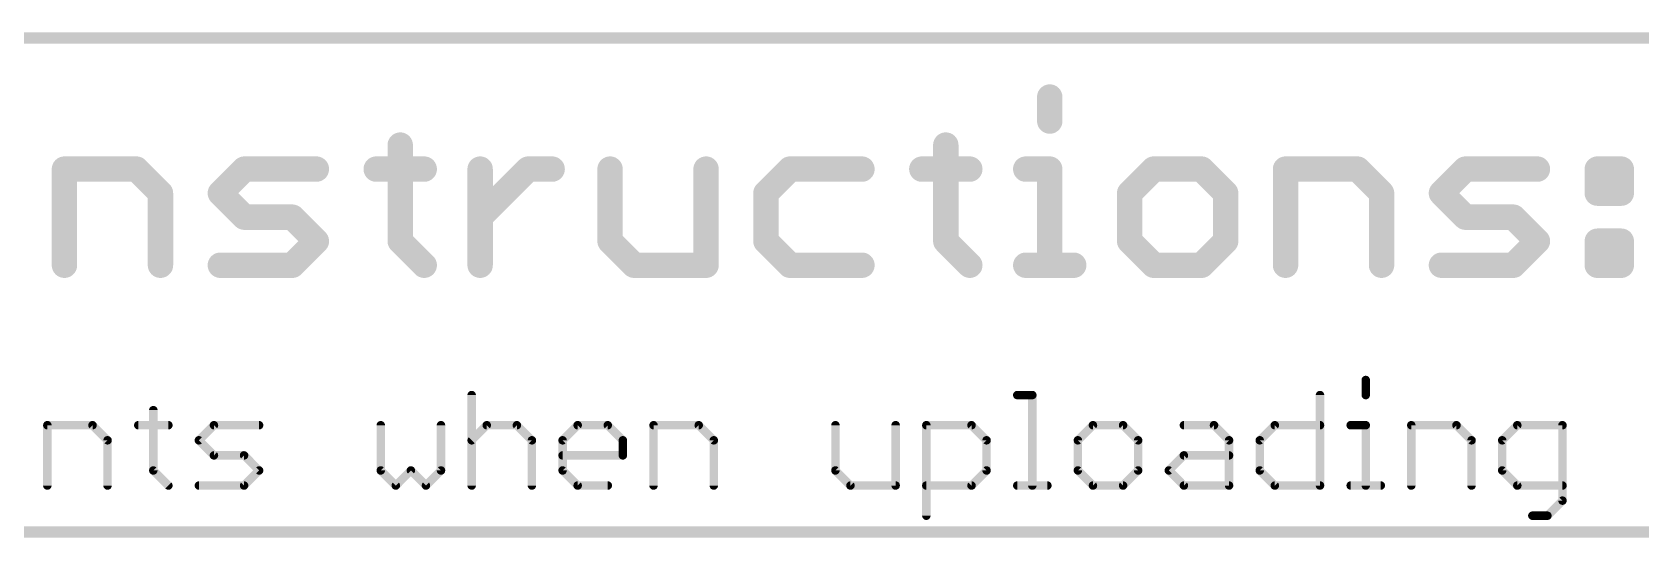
# Model space of a CAD drawing. Extents: x -41 to 98, y -71 to 29.
# Drawn here: x 22.37 to 51.33, y -29.31 to -20.22 of the extents above; entities that cross this region are included whole.
import ezdxf

# ---------------------------------------------------------------- set-up
doc = ezdxf.new("R2010")
doc.units = 0
doc.layers.add('51', color=53, linetype='CONTINUOUS')

msp = doc.modelspace()

# ---------------------------------------------------------------- linework, layer by layer
at = {"layer": '51'}
for points, const_width in [([(-3.81, -20.32), (97.79, -20.32)], 0.2032), ([(40.6869, -21.3842), (40.6869, -21.8164)], 0.4572), ([(28.9929, -22.2486), (28.9929, -23.9772)], 0.4572), ([(38.8158, -22.2486), (38.8158, -23.9772)], 0.4572), ([(22.9476, -24.4094), (22.9476, -22.6807)], 0.4572), ([(22.9476, -22.6807), (24.2441, -22.6807)], 0.4572), ([(24.2441, -22.6807), (24.6763, -23.1129)], 0.4572), ([(25.7542, -23.1129), (26.1863, -22.6807)], 0.4572), ([(26.1863, -22.6807), (27.4828, -22.6807)], 0.4572), ([(28.5607, -22.6807), (29.4251, -22.6807)], 0.4572), ([(30.4318, -24.4094), (30.4318, -22.6807)], 0.4572), ([(30.4318, -23.5451), (31.2961, -22.6807)], 0.4572), ([(31.2961, -22.6807), (31.7283, -22.6807)], 0.4572), ([(32.7706, -22.6807), (32.7706, -23.9772)], 0.4572), ([(34.4992, -24.4094), (34.4992, -22.6807)], 0.4572), ([(36.0093, -22.6807), (35.5771, -23.1129)], 0.4572), ([(37.3058, -22.6807), (36.0093, -22.6807)], 0.4572), ([(38.3837, -22.6807), (39.248, -22.6807)], 0.4572), ([(40.2547, -22.6807), (40.6869, -22.6807)], 0.4572), ([(40.6869, -22.6807), (40.6869, -24.4094)], 0.4572), ([(42.5579, -22.6807), (42.1257, -23.1129)], 0.4572), ([(43.4222, -22.6807), (42.5579, -22.6807)], 0.4572), ([(43.8544, -23.1129), (43.4222, -22.6807)], 0.4572), ([(44.9323, -24.4094), (44.9323, -22.6807)], 0.4572), ([(44.9323, -22.6807), (46.2288, -22.6807)], 0.4572), ([(46.2288, -22.6807), (46.661, -23.1129)], 0.4572), ([(47.7389, -23.1129), (48.171, -22.6807)], 0.4572), ([(48.171, -22.6807), (49.4675, -22.6807)], 0.4572), ([(50.5454, -22.6807), (50.9776, -22.6807)], 0.4572), ([(50.5454, -23.1129), (50.5454, -22.6807)], 0.4572), ([(50.9776, -22.6807), (50.9776, -23.1129)], 0.4572), ([(24.6763, -23.1129), (24.6763, -24.4094)], 0.4572), ([(26.1863, -23.5451), (25.7542, -23.1129)], 0.4572), ([(35.5771, -23.1129), (35.5771, -23.9772)], 0.4572), ([(42.1257, -23.1129), (42.1257, -23.9772)], 0.4572), ([(43.8544, -23.9772), (43.8544, -23.1129)], 0.4572), ([(46.661, -23.1129), (46.661, -24.4094)], 0.4572), ([(48.171, -23.5451), (47.7389, -23.1129)], 0.4572), ([(50.9776, -23.1129), (50.5454, -23.1129)], 0.4572), ([(27.0507, -23.5451), (26.1863, -23.5451)], 0.4572), ([(27.4828, -23.9772), (27.0507, -23.5451)], 0.4572), ([(49.0354, -23.5451), (48.171, -23.5451)], 0.4572), ([(49.4675, -23.9772), (49.0354, -23.5451)], 0.4572), ([(27.0507, -24.4094), (27.4828, -23.9772)], 0.4572), ([(28.9929, -23.9772), (29.4251, -24.4094)], 0.4572), ([(32.7706, -23.9772), (33.2027, -24.4094)], 0.4572), ([(35.5771, -23.9772), (36.0093, -24.4094)], 0.4572), ([(38.8158, -23.9772), (39.248, -24.4094)], 0.4572), ([(42.1257, -23.9772), (42.5579, -24.4094)], 0.4572), ([(43.4222, -24.4094), (43.8544, -23.9772)], 0.4572), ([(49.0354, -24.4094), (49.4675, -23.9772)], 0.4572), ([(50.5454, -23.9772), (50.9776, -23.9772)], 0.4572), ([(50.5454, -24.4094), (50.5454, -23.9772)], 0.4572), ([(50.9776, -23.9772), (50.9776, -24.4094)], 0.4572), ([(25.7542, -24.4094), (27.0507, -24.4094)], 0.4572), ([(33.2027, -24.4094), (34.4992, -24.4094)], 0.4572), ([(36.0093, -24.4094), (37.3058, -24.4094)], 0.4572), ([(40.2547, -24.4094), (41.119, -24.4094)], 0.4572), ([(42.5579, -24.4094), (43.4222, -24.4094)], 0.4572), ([(47.7389, -24.4094), (49.0354, -24.4094)], 0.4572), ([(50.9776, -24.4094), (50.5454, -24.4094)], 0.4572), ([(46.3763, -26.4736), (46.3763, -26.7448)], 0.1524), ([(30.2793, -26.7448), (30.2793, -28.3718)], 0.1524), ([(40.1023, -26.7448), (40.3734, -26.7448)], 0.1524), ([(40.3734, -26.7448), (40.3734, -28.3718)], 0.1524), ([(45.5527, -26.7448), (45.5527, -28.3718)], 0.1524), ([(22.6393, -28.3718), (22.6393, -27.2871)], 0.1524), ([(22.6393, -27.2871), (23.4528, -27.2871)], 0.1524), ([(23.4528, -27.2871), (23.7239, -27.5583)], 0.1524), ([(24.2764, -27.2871), (24.8187, -27.2871)], 0.1524), ([(24.5476, -27.016), (24.5476, -28.1006)], 0.1524), ([(25.3679, -27.5583), (25.639, -27.2871)], 0.1524), ([(25.639, -27.2871), (26.4525, -27.2871)], 0.1524), ([(28.6422, -27.2871), (28.6422, -28.1006)], 0.1524), ([(29.7268, -28.1006), (29.7268, -27.2871)], 0.1524), ([(30.2793, -27.5583), (30.5505, -27.2871)], 0.1524), ([(30.5505, -27.2871), (31.0928, -27.2871)], 0.1524), ([(31.0928, -27.2871), (31.364, -27.5583)], 0.1524), ([(31.9165, -27.5583), (32.1876, -27.2871)], 0.1524), ([(32.1876, -27.2871), (32.73, -27.2871)], 0.1524), ([(32.73, -27.2871), (33.0011, -27.5583)], 0.1524), ([(33.5536, -28.3718), (33.5536, -27.2871)], 0.1524), ([(33.5536, -27.2871), (34.3671, -27.2871)], 0.1524), ([(34.3671, -27.2871), (34.6383, -27.5583)], 0.1524), ([(36.828, -27.2871), (36.828, -28.1006)], 0.1524), ([(37.9126, -28.3718), (37.9126, -27.2871)], 0.1524), ([(38.4651, -28.9141), (38.4651, -27.2871)], 0.1524), ([(38.4651, -27.2871), (39.2786, -27.2871)], 0.1524), ([(39.2786, -27.2871), (39.5498, -27.5583)], 0.1524), ([(41.4649, -27.2871), (41.1937, -27.5583)], 0.1524), ([(42.0072, -27.2871), (41.4649, -27.2871)], 0.1524), ([(42.2784, -27.5583), (42.0072, -27.2871)], 0.1524), ([(43.102, -27.2871), (43.6444, -27.2871)], 0.1524), ([(43.6444, -27.2871), (43.9155, -27.5583)], 0.1524), ([(44.468, -27.5583), (44.7392, -27.2871)], 0.1524), ([(44.7392, -27.2871), (45.5527, -27.2871)], 0.1524), ([(46.1052, -27.2871), (46.3763, -27.2871)], 0.1524), ([(46.3763, -27.2871), (46.3763, -28.3718)], 0.1524), ([(47.1966, -28.3718), (47.1966, -27.2871)], 0.1524), ([(47.1966, -27.2871), (48.0101, -27.2871)], 0.1524), ([(48.0101, -27.2871), (48.2813, -27.5583)], 0.1524), ([(49.1049, -27.2871), (48.8338, -27.5583)], 0.1524), ([(49.9184, -27.2871), (49.1049, -27.2871)], 0.1524), ([(49.9184, -28.643), (49.9184, -27.2871)], 0.1524), ([(23.7239, -27.5583), (23.7239, -28.3718)], 0.1524), ([(25.639, -27.8295), (25.3679, -27.5583)], 0.1524), ([(31.364, -27.5583), (31.364, -28.3718)], 0.1524), ([(31.9165, -28.1006), (31.9165, -27.5583)], 0.1524), ([(33.0011, -27.5583), (33.0011, -27.8295)], 0.1524), ([(34.6383, -27.5583), (34.6383, -28.3718)], 0.1524), ([(39.5498, -27.5583), (39.5498, -28.1006)], 0.1524), ([(41.1937, -27.5583), (41.1937, -28.1006)], 0.1524), ([(42.2784, -28.1006), (42.2784, -27.5583)], 0.1524), ([(43.9155, -27.5583), (43.9155, -28.3718)], 0.1524), ([(44.468, -28.1006), (44.468, -27.5583)], 0.1524), ([(48.2813, -27.5583), (48.2813, -28.3718)], 0.1524), ([(48.8338, -27.5583), (48.8338, -28.1006)], 0.1524), ([(26.1814, -27.8295), (25.639, -27.8295)], 0.1524), ([(26.4525, -28.1006), (26.1814, -27.8295)], 0.1524), ([(33.0011, -27.8295), (31.9165, -27.8295)], 0.1524), ([(42.8309, -28.1006), (43.102, -27.8295)], 0.1524), ([(43.102, -27.8295), (43.9155, -27.8295)], 0.1524), ([(24.5476, -28.1006), (24.8187, -28.3718)], 0.1524), ([(26.1814, -28.3718), (26.4525, -28.1006)], 0.1524), ([(28.6422, -28.1006), (28.9133, -28.3718)], 0.1524), ([(28.9133, -28.3718), (29.1845, -28.1006)], 0.1524), ([(29.1845, -28.1006), (29.4557, -28.3718)], 0.1524), ([(29.4557, -28.3718), (29.7268, -28.1006)], 0.1524), ([(32.1876, -28.3718), (31.9165, -28.1006)], 0.1524), ([(36.828, -28.1006), (37.0991, -28.3718)], 0.1524), ([(39.5498, -28.1006), (39.2786, -28.3718)], 0.1524), ([(41.1937, -28.1006), (41.4649, -28.3718)], 0.1524), ([(42.0072, -28.3718), (42.2784, -28.1006)], 0.1524), ([(43.102, -28.3718), (42.8309, -28.1006)], 0.1524), ([(44.7392, -28.3718), (44.468, -28.1006)], 0.1524), ([(48.8338, -28.1006), (49.1049, -28.3718)], 0.1524), ([(25.3679, -28.3718), (26.1814, -28.3718)], 0.1524), ([(32.73, -28.3718), (32.1876, -28.3718)], 0.1524), ([(37.0991, -28.3718), (37.9126, -28.3718)], 0.1524), ([(39.2786, -28.3718), (38.4651, -28.3718)], 0.1524), ([(40.1023, -28.3718), (40.6446, -28.3718)], 0.1524), ([(41.4649, -28.3718), (42.0072, -28.3718)], 0.1524), ([(43.9155, -28.3718), (43.102, -28.3718)], 0.1524), ([(45.5527, -28.3718), (44.7392, -28.3718)], 0.1524), ([(46.1052, -28.3718), (46.6475, -28.3718)], 0.1524), ([(49.1049, -28.3718), (49.9184, -28.3718)], 0.1524), ([(49.6473, -28.9141), (49.9184, -28.643)], 0.1524), ([(49.3761, -28.9141), (49.6473, -28.9141)], 0.1524), ([(-3.81, -29.21), (97.79, -29.21)], 0.2032)]:
    msp.add_lwpolyline(points, dxfattribs=dict(at, const_width=const_width))
for points, const_width in [([(40.8012, -21.3842, 1), (40.5726, -21.3842)], 0.2286), ([(40.5726, -21.8164, 1), (40.8012, -21.8164)], 0.2286), ([(29.1072, -22.2486, 1), (28.8786, -22.2486)], 0.2286), ([(38.9301, -22.2486, 1), (38.7015, -22.2486)], 0.2286), ([(23.0619, -22.6807, 1), (22.8333, -22.6807)], 0.2286), ([(22.9476, -22.5664, 1), (22.9476, -22.795)], 0.2286), ([(24.3249, -22.5999, 1), (24.1633, -22.7615)], 0.2286), ([(24.2441, -22.795, 1), (24.2441, -22.5664)], 0.2286), ([(26.1863, -22.5664, 1), (26.1863, -22.795)], 0.2286), ([(26.2672, -22.7615, 1), (26.1055, -22.5999)], 0.2286), ([(27.4828, -22.795, 1), (27.4828, -22.5664)], 0.2286), ([(28.5607, -22.5664, 1), (28.5607, -22.795)], 0.2286), ([(29.4251, -22.795, 1), (29.4251, -22.5664)], 0.2286), ([(30.5461, -22.6807, 1), (30.3175, -22.6807)], 0.2286), ([(31.2961, -22.5664, 1), (31.2961, -22.795)], 0.2286), ([(31.3769, -22.7615, 1), (31.2153, -22.5999)], 0.2286), ([(31.7283, -22.795, 1), (31.7283, -22.5664)], 0.2286), ([(32.8849, -22.6807, 1), (32.6563, -22.6807)], 0.2286), ([(34.6135, -22.6807, 1), (34.3849, -22.6807)], 0.2286), ([(36.0093, -22.5664, 1), (36.0093, -22.795)], 0.2286), ([(36.0901, -22.7615, 1), (35.9285, -22.5999)], 0.2286), ([(37.3058, -22.795, 1), (37.3058, -22.5664)], 0.2286), ([(38.3837, -22.5664, 1), (38.3837, -22.795)], 0.2286), ([(39.248, -22.795, 1), (39.248, -22.5664)], 0.2286), ([(40.2547, -22.5664, 1), (40.2547, -22.795)], 0.2286), ([(40.8012, -22.6807, 1), (40.5726, -22.6807)], 0.2286), ([(40.6869, -22.795, 1), (40.6869, -22.5664)], 0.2286), ([(42.5579, -22.5664, 1), (42.5579, -22.795)], 0.2286), ([(42.6387, -22.7615, 1), (42.4771, -22.5999)], 0.2286), ([(43.5031, -22.5999, 1), (43.3414, -22.7615)], 0.2286), ([(43.4222, -22.795, 1), (43.4222, -22.5664)], 0.2286), ([(45.0466, -22.6807, 1), (44.818, -22.6807)], 0.2286), ([(44.9323, -22.5664, 1), (44.9323, -22.795)], 0.2286), ([(46.3096, -22.5999, 1), (46.148, -22.7615)], 0.2286), ([(46.2288, -22.795, 1), (46.2288, -22.5664)], 0.2286), ([(48.171, -22.5664, 1), (48.171, -22.795)], 0.2286), ([(48.2518, -22.7615, 1), (48.0902, -22.5999)], 0.2286), ([(49.4675, -22.795, 1), (49.4675, -22.5664)], 0.2286), ([(50.5454, -22.5664, 1), (50.5454, -22.795)], 0.2286), ([(50.6597, -22.6807, 1), (50.4311, -22.6807)], 0.2286), ([(51.0919, -22.6807, 1), (50.8633, -22.6807)], 0.2286), ([(50.9776, -22.795, 1), (50.9776, -22.5664)], 0.2286), ([(24.7906, -23.1129, 1), (24.562, -23.1129)], 0.2286), ([(24.5955, -23.1937, 1), (24.7571, -23.0321)], 0.2286), ([(25.835, -23.0321, 1), (25.6733, -23.1937)], 0.2286), ([(25.6733, -23.0321, 1), (25.835, -23.1937)], 0.2286), ([(35.6914, -23.1129, 1), (35.4628, -23.1129)], 0.2286), ([(35.4963, -23.0321, 1), (35.6579, -23.1937)], 0.2286), ([(42.24, -23.1129, 1), (42.0114, -23.1129)], 0.2286), ([(42.0449, -23.0321, 1), (42.2066, -23.1937)], 0.2286), ([(43.9687, -23.1129, 1), (43.7401, -23.1129)], 0.2286), ([(43.7736, -23.1937, 1), (43.9352, -23.0321)], 0.2286), ([(46.7753, -23.1129, 1), (46.5467, -23.1129)], 0.2286), ([(46.5801, -23.1937, 1), (46.7418, -23.0321)], 0.2286), ([(47.8197, -23.0321, 1), (47.658, -23.1937)], 0.2286), ([(47.658, -23.0321, 1), (47.8197, -23.1937)], 0.2286), ([(50.5454, -22.9986, 1), (50.5454, -23.2272)], 0.2286), ([(50.4311, -23.1129, 1), (50.6597, -23.1129)], 0.2286), ([(50.8633, -23.1129, 1), (51.0919, -23.1129)], 0.2286), ([(50.9776, -23.2272, 1), (50.9776, -22.9986)], 0.2286), ([(26.1863, -23.4308, 1), (26.1863, -23.6594)], 0.2286), ([(26.1055, -23.6259, 1), (26.2672, -23.4642)], 0.2286), ([(27.1315, -23.4642, 1), (26.9698, -23.6259)], 0.2286), ([(27.0507, -23.6594, 1), (27.0507, -23.4308)], 0.2286), ([(30.3509, -23.4642, 1), (30.5126, -23.6259)], 0.2286), ([(48.171, -23.4308, 1), (48.171, -23.6594)], 0.2286), ([(48.0902, -23.6259, 1), (48.2518, -23.4642)], 0.2286), ([(49.1162, -23.4642, 1), (48.9545, -23.6259)], 0.2286), ([(49.0354, -23.6594, 1), (49.0354, -23.4308)], 0.2286), ([(27.5637, -24.0581, 1), (27.402, -23.8964)], 0.2286), ([(29.0737, -23.8964, 1), (28.9121, -24.0581)], 0.2286), ([(32.8514, -23.8964, 1), (32.6897, -24.0581)], 0.2286), ([(35.6579, -23.8964, 1), (35.4963, -24.0581)], 0.2286), ([(38.8967, -23.8964, 1), (38.735, -24.0581)], 0.2286), ([(42.2066, -23.8964, 1), (42.0449, -24.0581)], 0.2286), ([(43.9352, -24.0581, 1), (43.7736, -23.8964)], 0.2286), ([(49.5484, -24.0581, 1), (49.3867, -23.8964)], 0.2286), ([(50.5454, -23.8629, 1), (50.5454, -24.0915)], 0.2286), ([(50.6597, -23.9772, 1), (50.4311, -23.9772)], 0.2286), ([(51.0919, -23.9772, 1), (50.8633, -23.9772)], 0.2286), ([(50.9776, -24.0915, 1), (50.9776, -23.8629)], 0.2286), ([(27.402, -24.0581, 1), (27.5637, -23.8964)], 0.2286), ([(28.8786, -23.9772, 1), (29.1072, -23.9772)], 0.2286), ([(32.6563, -23.9772, 1), (32.8849, -23.9772)], 0.2286), ([(35.4628, -23.9772, 1), (35.6914, -23.9772)], 0.2286), ([(38.7015, -23.9772, 1), (38.9301, -23.9772)], 0.2286), ([(42.0114, -23.9772, 1), (42.24, -23.9772)], 0.2286), ([(43.7401, -23.9772, 1), (43.9687, -23.9772)], 0.2286), ([(49.3867, -24.0581, 1), (49.5484, -23.8964)], 0.2286), ([(22.8333, -24.4094, 1), (23.0619, -24.4094)], 0.2286), ([(24.562, -24.4094, 1), (24.7906, -24.4094)], 0.2286), ([(25.7542, -24.2951, 1), (25.7542, -24.5237)], 0.2286), ([(26.9698, -24.3286, 1), (27.1315, -24.4902)], 0.2286), ([(27.0507, -24.5237, 1), (27.0507, -24.2951)], 0.2286), ([(29.3442, -24.4902, 1), (29.5059, -24.3286)], 0.2286), ([(30.3175, -24.4094, 1), (30.5461, -24.4094)], 0.2286), ([(33.2027, -24.2951, 1), (33.2027, -24.5237)], 0.2286), ([(33.1219, -24.4902, 1), (33.2835, -24.3286)], 0.2286), ([(34.3849, -24.4094, 1), (34.6135, -24.4094)], 0.2286), ([(34.4992, -24.5237, 1), (34.4992, -24.2951)], 0.2286), ([(36.0093, -24.2951, 1), (36.0093, -24.5237)], 0.2286), ([(35.9285, -24.4902, 1), (36.0901, -24.3286)], 0.2286), ([(37.3058, -24.5237, 1), (37.3058, -24.2951)], 0.2286), ([(39.1672, -24.4902, 1), (39.3288, -24.3286)], 0.2286), ([(40.2547, -24.2951, 1), (40.2547, -24.5237)], 0.2286), ([(40.5726, -24.4094, 1), (40.8012, -24.4094)], 0.2286), ([(41.119, -24.5237, 1), (41.119, -24.2951)], 0.2286), ([(42.5579, -24.2951, 1), (42.5579, -24.5237)], 0.2286), ([(42.4771, -24.4902, 1), (42.6387, -24.3286)], 0.2286), ([(43.3414, -24.3286, 1), (43.5031, -24.4902)], 0.2286), ([(43.4222, -24.5237, 1), (43.4222, -24.2951)], 0.2286), ([(44.818, -24.4094, 1), (45.0466, -24.4094)], 0.2286), ([(46.5467, -24.4094, 1), (46.7753, -24.4094)], 0.2286), ([(47.7389, -24.2951, 1), (47.7389, -24.5237)], 0.2286), ([(48.9545, -24.3286, 1), (49.1162, -24.4902)], 0.2286), ([(49.0354, -24.5237, 1), (49.0354, -24.2951)], 0.2286), ([(50.5454, -24.2951, 1), (50.5454, -24.5237)], 0.2286), ([(50.4311, -24.4094, 1), (50.6597, -24.4094)], 0.2286), ([(50.8633, -24.4094, 1), (51.0919, -24.4094)], 0.2286), ([(50.9776, -24.5237, 1), (50.9776, -24.2951)], 0.2286), ([(46.4144, -26.4736, 1), (46.3382, -26.4736)], 0.0762), ([(30.3174, -26.7448, 1), (30.2412, -26.7448)], 0.0762), ([(40.1023, -26.7067, 1), (40.1023, -26.7829)], 0.0762), ([(40.4115, -26.7448, 1), (40.3353, -26.7448)], 0.0762), ([(40.3734, -26.7829, 1), (40.3734, -26.7067)], 0.0762), ([(45.5908, -26.7448, 1), (45.5146, -26.7448)], 0.0762), ([(46.3382, -26.7448, 1), (46.4144, -26.7448)], 0.0762), ([(22.6774, -27.2871, 1), (22.6012, -27.2871)], 0.0762), ([(22.6393, -27.249, 1), (22.6393, -27.3252)], 0.0762), ([(23.4797, -27.2602, 1), (23.4258, -27.3141)], 0.0762), ([(23.4528, -27.3252, 1), (23.4528, -27.249)], 0.0762), ([(24.2764, -27.249, 1), (24.2764, -27.3252)], 0.0762), ([(24.5857, -27.016, 1), (24.5095, -27.016)], 0.0762), ([(24.8187, -27.3252, 1), (24.8187, -27.249)], 0.0762), ([(25.639, -27.249, 1), (25.639, -27.3252)], 0.0762), ([(25.666, -27.3141, 1), (25.6121, -27.2602)], 0.0762), ([(26.4525, -27.3252, 1), (26.4525, -27.249)], 0.0762), ([(28.6803, -27.2871, 1), (28.6041, -27.2871)], 0.0762), ([(29.7649, -27.2871, 1), (29.6887, -27.2871)], 0.0762), ([(30.5505, -27.249, 1), (30.5505, -27.3252)], 0.0762), ([(30.5774, -27.3141, 1), (30.5235, -27.2602)], 0.0762), ([(31.1198, -27.2602, 1), (31.0659, -27.3141)], 0.0762), ([(31.0928, -27.3252, 1), (31.0928, -27.249)], 0.0762), ([(32.1876, -27.249, 1), (32.1876, -27.3252)], 0.0762), ([(32.2146, -27.3141, 1), (32.1607, -27.2602)], 0.0762), ([(32.7569, -27.2602, 1), (32.703, -27.3141)], 0.0762), ([(32.73, -27.3252, 1), (32.73, -27.249)], 0.0762), ([(33.5917, -27.2871, 1), (33.5155, -27.2871)], 0.0762), ([(33.5536, -27.249, 1), (33.5536, -27.3252)], 0.0762), ([(34.3941, -27.2602, 1), (34.3402, -27.3141)], 0.0762), ([(34.3671, -27.3252, 1), (34.3671, -27.249)], 0.0762), ([(36.8661, -27.2871, 1), (36.7899, -27.2871)], 0.0762), ([(37.9507, -27.2871, 1), (37.8745, -27.2871)], 0.0762), ([(38.5032, -27.2871, 1), (38.427, -27.2871)], 0.0762), ([(38.4651, -27.249, 1), (38.4651, -27.3252)], 0.0762), ([(39.3055, -27.2602, 1), (39.2517, -27.3141)], 0.0762), ([(39.2786, -27.3252, 1), (39.2786, -27.249)], 0.0762), ([(41.4649, -27.249, 1), (41.4649, -27.3252)], 0.0762), ([(41.4918, -27.3141, 1), (41.4379, -27.2602)], 0.0762), ([(42.0341, -27.2602, 1), (41.9803, -27.3141)], 0.0762), ([(42.0072, -27.3252, 1), (42.0072, -27.249)], 0.0762), ([(43.102, -27.249, 1), (43.102, -27.3252)], 0.0762), ([(43.6713, -27.2602, 1), (43.6174, -27.3141)], 0.0762), ([(43.6444, -27.3252, 1), (43.6444, -27.249)], 0.0762), ([(44.7392, -27.249, 1), (44.7392, -27.3252)], 0.0762), ([(44.7661, -27.3141, 1), (44.7122, -27.2602)], 0.0762), ([(45.5527, -27.3252, 1), (45.5527, -27.249)], 0.0762), ([(46.1052, -27.249, 1), (46.1052, -27.3252)], 0.0762), ([(46.4144, -27.2871, 1), (46.3382, -27.2871)], 0.0762), ([(46.3763, -27.3252, 1), (46.3763, -27.249)], 0.0762), ([(47.2347, -27.2871, 1), (47.1585, -27.2871)], 0.0762), ([(47.1966, -27.249, 1), (47.1966, -27.3252)], 0.0762), ([(48.037, -27.2602, 1), (47.9832, -27.3141)], 0.0762), ([(48.0101, -27.3252, 1), (48.0101, -27.249)], 0.0762), ([(49.1049, -27.249, 1), (49.1049, -27.3252)], 0.0762), ([(49.1319, -27.3141, 1), (49.078, -27.2602)], 0.0762), ([(49.9565, -27.2871, 1), (49.8803, -27.2871)], 0.0762), ([(49.9184, -27.3252, 1), (49.9184, -27.249)], 0.0762), ([(23.762, -27.5583, 1), (23.6858, -27.5583)], 0.0762), ([(23.697, -27.5852, 1), (23.7509, -27.5314)], 0.0762), ([(25.3948, -27.5314, 1), (25.3409, -27.5852)], 0.0762), ([(25.3409, -27.5314, 1), (25.3948, -27.5852)], 0.0762), ([(30.2524, -27.5314, 1), (30.3063, -27.5852)], 0.0762), ([(31.4021, -27.5583, 1), (31.3259, -27.5583)], 0.0762), ([(31.337, -27.5852, 1), (31.3909, -27.5314)], 0.0762), ([(31.9546, -27.5583, 1), (31.8784, -27.5583)], 0.0762), ([(31.8895, -27.5314, 1), (31.9434, -27.5852)], 0.0762), ([(33.0392, -27.5583, 1), (32.963, -27.5583)], 0.0762), ([(32.9742, -27.5852, 1), (33.0281, -27.5314)], 0.0762), ([(34.6764, -27.5583, 1), (34.6002, -27.5583)], 0.0762), ([(34.6114, -27.5852, 1), (34.6652, -27.5314)], 0.0762), ([(39.5879, -27.5583, 1), (39.5117, -27.5583)], 0.0762), ([(39.5228, -27.5852, 1), (39.5767, -27.5314)], 0.0762), ([(41.2318, -27.5583, 1), (41.1556, -27.5583)], 0.0762), ([(41.1668, -27.5314, 1), (41.2206, -27.5852)], 0.0762), ([(42.3165, -27.5583, 1), (42.2403, -27.5583)], 0.0762), ([(42.2514, -27.5852, 1), (42.3053, -27.5314)], 0.0762), ([(43.9536, -27.5583, 1), (43.8774, -27.5583)], 0.0762), ([(43.8886, -27.5852, 1), (43.9425, -27.5314)], 0.0762), ([(44.5061, -27.5583, 1), (44.4299, -27.5583)], 0.0762), ([(44.4411, -27.5314, 1), (44.495, -27.5852)], 0.0762), ([(48.3194, -27.5583, 1), (48.2432, -27.5583)], 0.0762), ([(48.2543, -27.5852, 1), (48.3082, -27.5314)], 0.0762), ([(48.8719, -27.5583, 1), (48.7957, -27.5583)], 0.0762), ([(48.8068, -27.5314, 1), (48.8607, -27.5852)], 0.0762), ([(25.639, -27.7914, 1), (25.639, -27.8676)], 0.0762), ([(25.6121, -27.8564, 1), (25.666, -27.8025)], 0.0762), ([(26.2083, -27.8025, 1), (26.1544, -27.8564)], 0.0762), ([(26.1814, -27.8676, 1), (26.1814, -27.7914)], 0.0762), ([(31.9165, -27.7914, 1), (31.9165, -27.8676)], 0.0762), ([(32.963, -27.8295, 1), (33.0392, -27.8295)], 0.0762), ([(33.0011, -27.8676, 1), (33.0011, -27.7914)], 0.0762), ([(43.102, -27.7914, 1), (43.102, -27.8676)], 0.0762), ([(43.129, -27.8564, 1), (43.0751, -27.8025)], 0.0762), ([(43.9155, -27.8676, 1), (43.9155, -27.7914)], 0.0762), ([(24.5745, -28.0737, 1), (24.5206, -28.1276)], 0.0762), ([(24.5095, -28.1006, 1), (24.5857, -28.1006)], 0.0762), ([(26.4795, -28.1276, 1), (26.4256, -28.0737)], 0.0762), ([(26.4256, -28.1276, 1), (26.4795, -28.0737)], 0.0762), ([(28.6691, -28.0737, 1), (28.6152, -28.1276)], 0.0762), ([(28.6041, -28.1006, 1), (28.6803, -28.1006)], 0.0762), ([(29.2114, -28.0737, 1), (29.1576, -28.1276)], 0.0762), ([(29.2114, -28.1276, 1), (29.1576, -28.0737)], 0.0762), ([(29.6887, -28.1006, 1), (29.7649, -28.1006)], 0.0762), ([(29.7538, -28.1276, 1), (29.6999, -28.0737)], 0.0762), ([(31.9434, -28.0737, 1), (31.8895, -28.1276)], 0.0762), ([(31.8784, -28.1006, 1), (31.9546, -28.1006)], 0.0762), ([(36.8549, -28.0737, 1), (36.801, -28.1276)], 0.0762), ([(36.7899, -28.1006, 1), (36.8661, -28.1006)], 0.0762), ([(39.5117, -28.1006, 1), (39.5879, -28.1006)], 0.0762), ([(39.5767, -28.1276, 1), (39.5228, -28.0737)], 0.0762), ([(41.2206, -28.0737, 1), (41.1668, -28.1276)], 0.0762), ([(41.1556, -28.1006, 1), (41.2318, -28.1006)], 0.0762), ([(42.2403, -28.1006, 1), (42.3165, -28.1006)], 0.0762), ([(42.3053, -28.1276, 1), (42.2514, -28.0737)], 0.0762), ([(42.8578, -28.0737, 1), (42.8039, -28.1276)], 0.0762), ([(42.8039, -28.0737, 1), (42.8578, -28.1276)], 0.0762), ([(44.495, -28.0737, 1), (44.4411, -28.1276)], 0.0762), ([(44.4299, -28.1006, 1), (44.5061, -28.1006)], 0.0762), ([(48.8607, -28.0737, 1), (48.8068, -28.1276)], 0.0762), ([(48.7957, -28.1006, 1), (48.8719, -28.1006)], 0.0762), ([(22.6012, -28.3718, 1), (22.6774, -28.3718)], 0.0762), ([(23.6858, -28.3718, 1), (23.762, -28.3718)], 0.0762), ([(24.7918, -28.3987, 1), (24.8457, -28.3449)], 0.0762), ([(25.3679, -28.3337, 1), (25.3679, -28.4099)], 0.0762), ([(26.1544, -28.3449, 1), (26.2083, -28.3987)], 0.0762), ([(26.1814, -28.4099, 1), (26.1814, -28.3337)], 0.0762), ([(28.8864, -28.3449, 1), (28.9403, -28.3987)], 0.0762), ([(28.8864, -28.3987, 1), (28.9403, -28.3449)], 0.0762), ([(29.4287, -28.3449, 1), (29.4826, -28.3987)], 0.0762), ([(29.4287, -28.3987, 1), (29.4826, -28.3449)], 0.0762), ([(30.2412, -28.3718, 1), (30.3174, -28.3718)], 0.0762), ([(31.3259, -28.3718, 1), (31.4021, -28.3718)], 0.0762), ([(32.1876, -28.3337, 1), (32.1876, -28.4099)], 0.0762), ([(32.1607, -28.3987, 1), (32.2146, -28.3449)], 0.0762), ([(32.73, -28.4099, 1), (32.73, -28.3337)], 0.0762), ([(33.5155, -28.3718, 1), (33.5917, -28.3718)], 0.0762), ([(34.6002, -28.3718, 1), (34.6764, -28.3718)], 0.0762), ([(37.0991, -28.3337, 1), (37.0991, -28.4099)], 0.0762), ([(37.0722, -28.3987, 1), (37.1261, -28.3449)], 0.0762), ([(37.8745, -28.3718, 1), (37.9507, -28.3718)], 0.0762), ([(37.9126, -28.4099, 1), (37.9126, -28.3337)], 0.0762), ([(38.4651, -28.3337, 1), (38.4651, -28.4099)], 0.0762), ([(39.2517, -28.3449, 1), (39.3055, -28.3987)], 0.0762), ([(39.2786, -28.4099, 1), (39.2786, -28.3337)], 0.0762), ([(40.1023, -28.3337, 1), (40.1023, -28.4099)], 0.0762), ([(40.3353, -28.3718, 1), (40.4115, -28.3718)], 0.0762), ([(40.6446, -28.4099, 1), (40.6446, -28.3337)], 0.0762), ([(41.4649, -28.3337, 1), (41.4649, -28.4099)], 0.0762), ([(41.4379, -28.3987, 1), (41.4918, -28.3449)], 0.0762), ([(41.9803, -28.3449, 1), (42.0341, -28.3987)], 0.0762), ([(42.0072, -28.4099, 1), (42.0072, -28.3337)], 0.0762), ([(43.102, -28.3337, 1), (43.102, -28.4099)], 0.0762), ([(43.0751, -28.3987, 1), (43.129, -28.3449)], 0.0762), ([(43.8774, -28.3718, 1), (43.9536, -28.3718)], 0.0762), ([(43.9155, -28.4099, 1), (43.9155, -28.3337)], 0.0762), ([(44.7392, -28.3337, 1), (44.7392, -28.4099)], 0.0762), ([(44.7122, -28.3987, 1), (44.7661, -28.3449)], 0.0762), ([(45.5146, -28.3718, 1), (45.5908, -28.3718)], 0.0762), ([(45.5527, -28.4099, 1), (45.5527, -28.3337)], 0.0762), ([(46.1052, -28.3337, 1), (46.1052, -28.4099)], 0.0762), ([(46.3382, -28.3718, 1), (46.4144, -28.3718)], 0.0762), ([(46.6475, -28.4099, 1), (46.6475, -28.3337)], 0.0762), ([(47.1585, -28.3718, 1), (47.2347, -28.3718)], 0.0762), ([(48.2432, -28.3718, 1), (48.3194, -28.3718)], 0.0762), ([(49.1049, -28.3337, 1), (49.1049, -28.4099)], 0.0762), ([(49.078, -28.3987, 1), (49.1319, -28.3449)], 0.0762), ([(49.9184, -28.4099, 1), (49.9184, -28.3337)], 0.0762), ([(49.8803, -28.643, 1), (49.9565, -28.643)], 0.0762), ([(49.9454, -28.6699, 1), (49.8915, -28.616)], 0.0762), ([(38.427, -28.9141, 1), (38.5032, -28.9141)], 0.0762), ([(49.3761, -28.876, 1), (49.3761, -28.9522)], 0.0762), ([(49.6203, -28.8872, 1), (49.6742, -28.9411)], 0.0762), ([(49.6473, -28.9522, 1), (49.6473, -28.876)], 0.0762)]:
    msp.add_lwpolyline(points, format="xyb", dxfattribs=dict(at, const_width=const_width))

doc.saveas('drawing.dxf')
